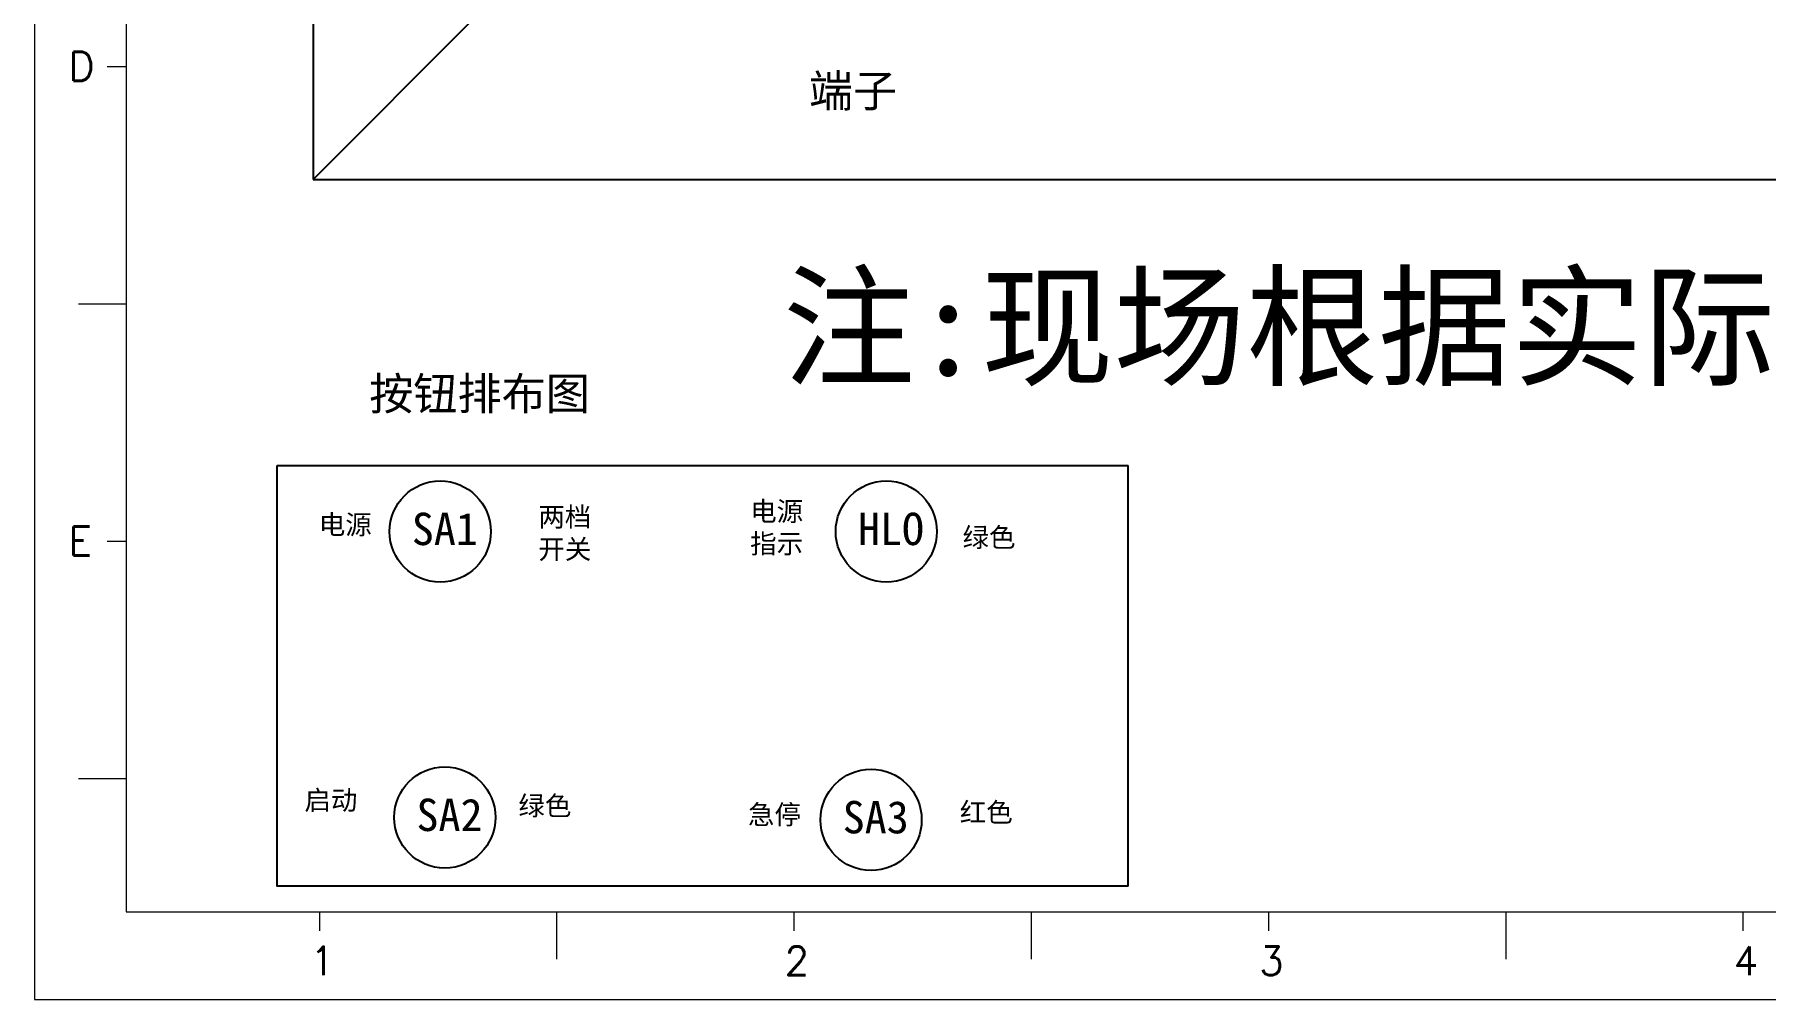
# Model space of a CAD drawing. Header units: millimetres. Extents: x 40430 to 48442, y -3636 to 4180.
# Drawn here: x 42795.9 to 43063.4, y 3097.7 to 3246.7 of the extents above; entities that cross this region are included whole.
import ezdxf

# ---------------------------------------------------------------- set-up
doc = ezdxf.new("R2010")
doc.units = ezdxf.units.MM
doc.styles.add('SIMPLEX', font='SIMPLEX')
doc.styles.get("Standard").update_dxf_attribs({"font": ''})
doc.styles.get('Standard').set_extended_font_data('SimSun')

msp = doc.modelspace()

# ---------------------------------------------------------------- linework, layer by layer
at = {"color": 7, "lineweight": 9}
for p, q in [((42810.03, 3490.82), (42810.03, 3111.2)), ((42810.03, 3241.73), (42807.09, 3241.73)), ((42810.03, 3205.06), (42802.69, 3205.06)), ((42810.03, 3168.39), (42807.09, 3168.39)), ((42810.03, 3131.72), (42802.69, 3131.72)), ((42810.03, 3111.2), (43369.39, 3111.2)), ((42839.89, 3111.2), (42839.89, 3108.27)), ((42876.56, 3111.2), (42876.56, 3103.87)), ((42913.23, 3111.2), (42913.23, 3108.27)), ((42949.9, 3111.2), (42949.9, 3103.87)), ((42986.57, 3111.2), (42986.57, 3108.27)), ((43023.23, 3111.2), (43023.23, 3103.87)), ((43059.9, 3111.2), (43059.9, 3108.27))]:
    msp.add_line(p, q, dxfattribs=at)
at = {"lineweight": -2}
for p, q in [((42838.94, 3444.33), (42838.94, 3224.33)), ((42838.94, 3224.33), (42863.94, 3249.33)), ((42838.94, 3224.33), (43338.94, 3224.33))]:
    msp.add_line(p, q, dxfattribs=at)
at = {"linetype": 'ByBlock', "lineweight": -2}
for p, q in [((42833.38, 3180.16), (42964.91, 3180.16)), ((42964.91, 3115.19), (42964.91, 3180.16)), ((42964.91, 3115.19), (42938.68, 3115.19))]:
    msp.add_line(p, q, dxfattribs=at)
at = {"lineweight": 9}
msp.add_lwpolyline([(42795.88, 3097.68), (43383.18, 3097.68), (43383.18, 3504.73), (42795.88, 3504.73)], close=True, dxfattribs=at)
msp.add_lwpolyline([(42938.68, 3115.19), (42833.38, 3115.19), (42833.38, 3180.16)])
for centre in [(42858.56, 3169.93), (42927.51, 3169.93), (42859.28, 3125.78), (42925.15, 3125.41)]:
    msp.add_circle(centre, 7.82)

# ---------------------------------------------------------------- texts
at = {"color": 7, "lineweight": 9, "style": 'SIMPLEX'}
for s, height, p in [('D', 4.46, (42801.14, 3239.57)), ('E', 4.46, (42801.14, 3166.23)), ('1', 4.4, (42838.46, 3101.43)), ('2', 4.4, (42911.8, 3101.43)), ('3', 4.4, (42985.14, 3101.43)), ('4', 4.4, (43058.48, 3101.43))]:
    msp.add_text(s, height=height, dxfattribs=at).set_placement(p)
at = {"lineweight": 9, "insert": (42915.54, 3240.51), "char_height": 5, "attachment_point": 1}
msp.add_mtext_dynamic_manual_height_columns('端子', width=931.2624, gutter_width=12.5, heights=[0], dxfattribs=at)
at = {"color": 1, "lineweight": 9, "insert": (42911.5, 3209.05), "char_height": 15, "width": 285.7157, "attachment_point": 1}
msp.add_mtext('注:现场根据实际情况布局', dxfattribs=at)
at = {"color": 0, "attachment_point": 1}
for s, insert, char_height, width in [('{\\fSimSun|b0|i0|c134|p2;按钮排布图}', (42847.6, 3193.72), 5, 38.0999), ('{\\fSimSun|b0|i0|c134|p2;电源\\P}', (42839.8, 3172.51), 3, 110.369), ('{\\fSimSun|b0|i0|c134|p2;SA1\\P}', (42854.18, 3172.84), 5, 110.369), ('{\\fSimSun|b0|i0|c134|p2;两档开关}', (42873.73, 3173.71), 3, 10.1168), ('{\\fSimSun|b0|i0|c134|p2;电源指示}', (42906.47, 3174.56), 3, 9.6567), ('{\\fSimSun|b0|i0|c134|p2;HLO}', (42923.13, 3172.84), 5, 110.369), ('{\\fSimSun|b0|i0|c134|p2;绿色}', (42939.29, 3170.54), 3, 10.1167), ('{\\fSimSun|b0|i0|c134|p2;启动}', (42837.58, 3129.95), 3, 9.8746), ('{\\fSimSun|b0|i0|c134|p2;SA2}', (42854.9, 3128.68), 5, 110.369), ('{\\fSimSun|b0|i0|c134|p2;绿色}', (42870.65, 3129.09), 3, 10.1167), ('{\\fSimSun|b0|i0|c134|p2;急停\\P}', (42906.14, 3127.72), 3, 110.369), ('{\\fSimSun|b0|i0|c134|p2;SA3}', (42920.77, 3128.32), 5, 110.369), ('{\\fSimSun|b0|i0|c134|p2;红色}', (42938.86, 3128.08), 3, 8.1795)]:
    msp.add_mtext(s, dxfattribs=dict(at, insert=insert, char_height=char_height, width=width))

doc.saveas('drawing.dxf')
